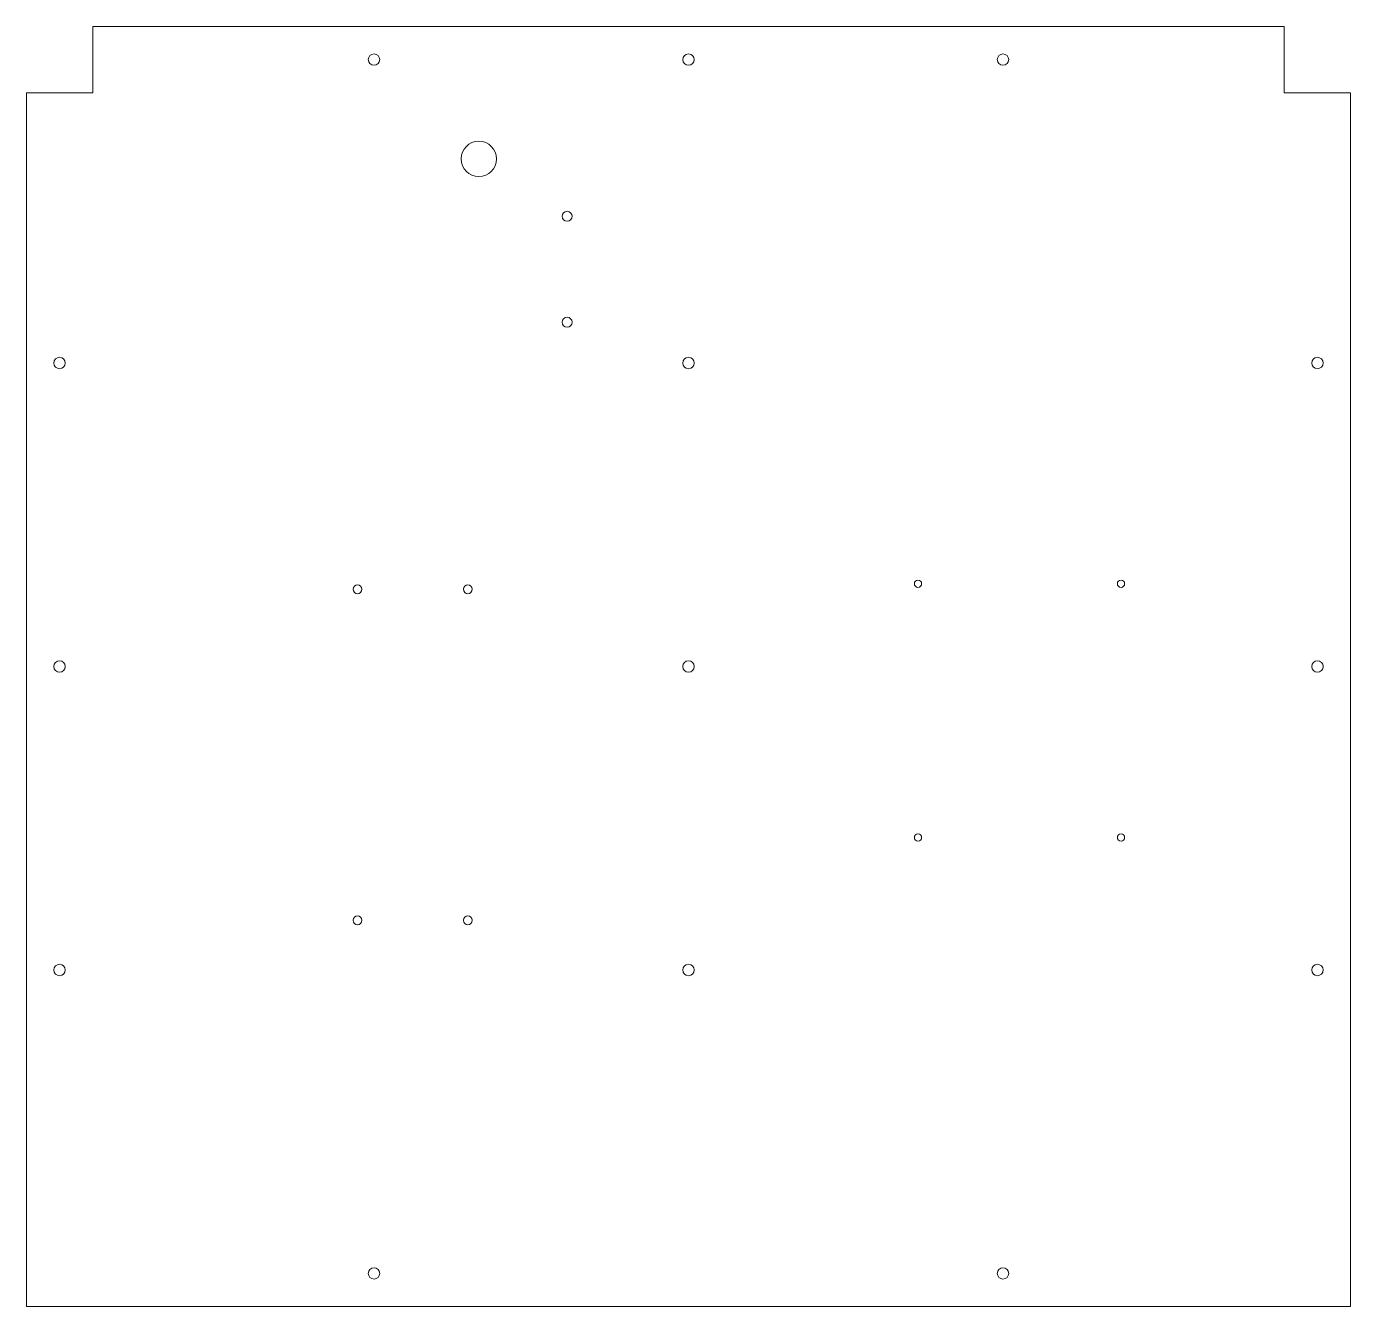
# Model space of a CAD drawing. Header units: inches. Extents: x -6.4 to 17.3, y -7.5 to 15.3.
import ezdxf

# ---------------------------------------------------------------- set-up
doc = ezdxf.new("R2010")
doc.units = ezdxf.units.IN
doc.header["$MEASUREMENT"] = 0
doc.layers.add('VISIBLE', color=7, linetype='Continuous', lineweight=0)

msp = doc.modelspace()

# ---------------------------------------------------------------- linework, layer by layer
at = {"layer": 'VISIBLE'}
for p, q in [((16.084, 15.313), (-5.175, 15.313)), ((-5.175, 14.132), (-5.175, 15.313)), ((16.084, 14.132), (16.084, 15.313)), ((-6.356, -7.522), (-6.356, 14.132)), ((-6.356, 14.132), (-5.175, 14.132)), ((17.266, 14.132), (16.084, 14.132)), ((17.266, -7.522), (17.266, 14.132)), ((17.266, -7.522), (-6.356, -7.522))]:
    msp.add_line(p, q, dxfattribs=at)
for centre, radius in [((1.714, 12.951), 0.315), ((3.289, 11.927), 0.0886), ((3.289, 10.037), 0.0886), ((9.549, 5.372), 0.065), ((13.171, 5.372), 0.065), ((-0.451, 5.273), 0.0787), ((1.518, 5.273), 0.0787), ((9.549, 0.844), 0.065), ((13.171, 0.844), 0.065), ((-0.451, -0.632), 0.0787), ((1.518, -0.632), 0.0787)]:
    msp.add_circle(centre, radius, dxfattribs=at)
for centre, start, end in [((-0.156, 14.722), 90, 270), ((-0.156, 14.722), 270, 90), ((5.455, 14.722), 90, 270), ((5.455, 14.722), 270, 90), ((11.065, 14.722), 90, 270), ((11.065, 14.722), 270, 90), ((-5.766, 9.309), 90, 270), ((-5.766, 9.309), 270, 90), ((5.455, 9.309), 90, 270), ((5.455, 9.309), 270, 90), ((16.675, 9.309), 90, 270), ((16.675, 9.309), 270, 90), ((-5.766, 3.895), 90, 270), ((-5.766, 3.895), 270, 90), ((5.455, 3.895), 90, 270), ((5.455, 3.895), 270, 90), ((16.675, 3.895), 90, 270), ((16.675, 3.895), 270, 90), ((-5.766, -1.518), 90, 270), ((-5.766, -1.518), 270, 90), ((5.455, -1.518), 90, 270), ((5.455, -1.518), 270, 90), ((16.675, -1.518), 90, 270), ((16.675, -1.518), 270, 90), ((-0.156, -6.931), 90, 270), ((-0.156, -6.931), 270, 90), ((11.065, -6.931), 90, 270), ((11.065, -6.931), 270, 90)]:
    msp.add_arc(centre, 0.102, start, end, dxfattribs=at)

doc.saveas('drawing.dxf')
